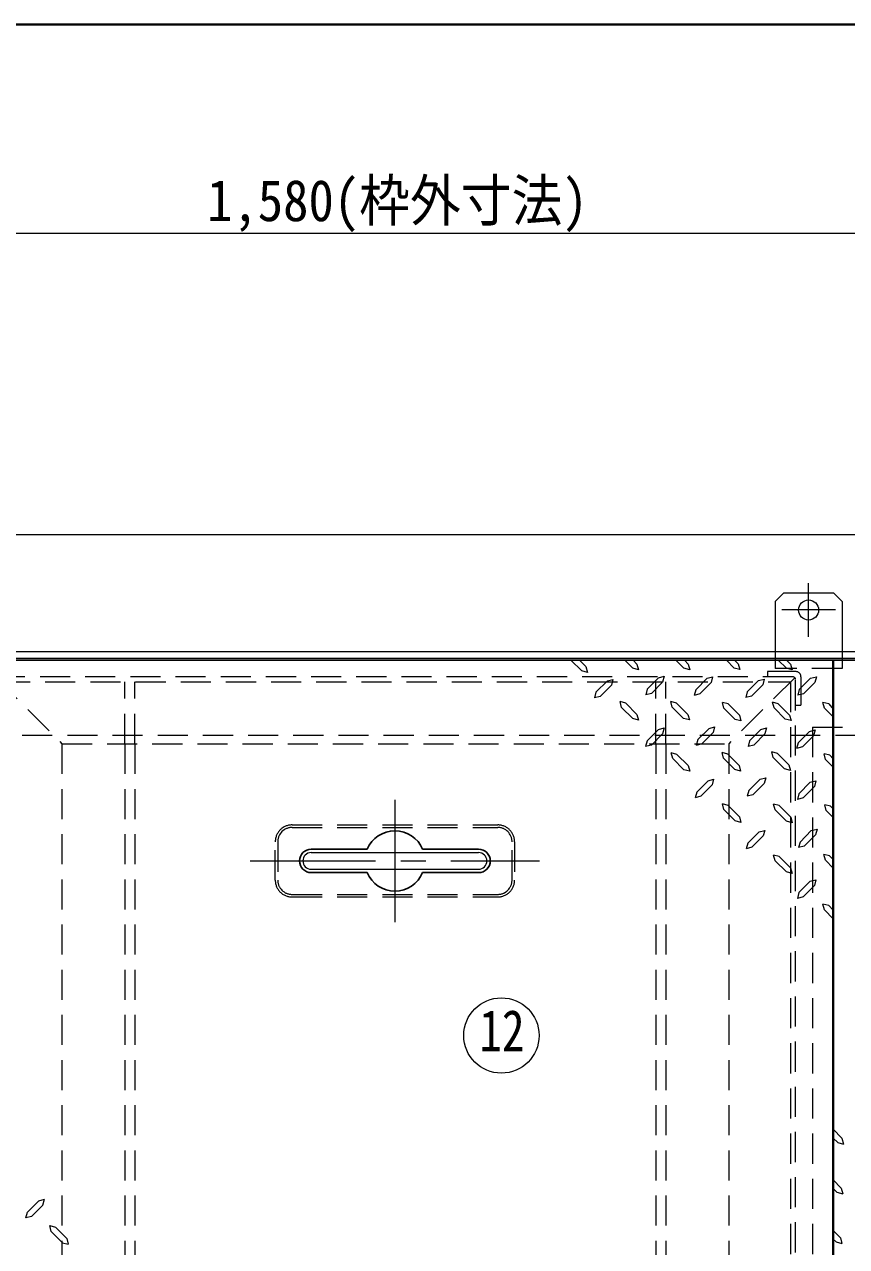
# Model space of a CAD drawing. Units: millimetres at full size, sheet at 1:15; details may follow other scales. Extents: x -3171 to 2904, y -2098 to 2117.
# Drawn here: x -1930 to -1439, y 1387 to 2117 of the extents above; entities that cross this region are included whole.
import ezdxf
from ezdxf.enums import TextEntityAlignment as Align

# ---------------------------------------------------------------- set-up
doc = ezdxf.new("R2010")
doc.units = ezdxf.units.MM
doc.header["$LTSCALE"] = 15
doc.linetypes.add('CHAIN1', pattern=[8, 5, -1, 1, -1])
doc.linetypes.add('DASHED1', pattern=[1.8, 1.2, -0.6])
doc.layers.add('0-6_補助線', color=4, linetype='Continuous', lineweight=9)
doc.styles.add('ＭＳ ゴシック', font='')
doc.styles.get('ＭＳ ゴシック').set_extended_font_data('MS Gothic')

msp = doc.modelspace()

# ---------------------------------------------------------------- linework, layer by layer
at = {"layer": '0-6_補助線', "color": 1, "lineweight": 40}
for p, q in [((2904.12, 2117.05), (-3170.88, 2117.05)), ((-1446.63, 1302.05), (-1446.63, 1737.05))]:
    msp.add_line(p, q, dxfattribs=at)
at = {"layer": '0-6_補助線'}
for p, q in [((-918.38, 1992.05), (-2498.38, 1992.05)), ((-898.38, 1812.05), (-2518.38, 1812.05)), ((-1446.38, 1777.05), (-1441.38, 1772.05)), ((-1481.38, 1772.05), (-1481.38, 1742.05)), ((-1441.38, 1772.05), (-1441.38, 1742.05)), ((-1603.44, 1737.05), (-1596.96, 1730.72)), ((-1571.24, 1737.05), (-1566.41, 1732.22)), ((-1540.69, 1737.05), (-1535.87, 1732.22)), ((-1510.5, 1737.05), (-1505.96, 1732.33)), ((-1505.64, 1737.05), (-1503.39, 1734.79)), ((-1479.49, 1737.05), (-1474.66, 1732.22)), ((-1474.56, 1737.05), (-1472.2, 1734.69)), ((-1588.5, 1717.86), (-1581.64, 1724.72)), ((-1581.64, 1724.72), (-1578.31, 1725.58)), ((-1578.31, 1725.58), (-1579.17, 1722.15)), ((-1557.84, 1719.68), (-1551.09, 1726.54)), ((-1555.27, 1717.22), (-1548.62, 1723.97)), ((-1551.09, 1726.54), (-1547.66, 1727.4)), ((-1547.66, 1727.4), (-1548.62, 1723.97)), ((-1528.79, 1719.36), (-1522.04, 1726.22)), ((-1522.04, 1726.22), (-1518.72, 1727.08)), ((-1518.72, 1727.08), (-1519.57, 1723.65)), ((-1498.14, 1718.07), (-1491.28, 1724.93)), ((-1466.94, 1719.47), (-1460.19, 1726.33)), ((-1588.5, 1717.86), (-1589.35, 1714.54)), ((-1585.92, 1715.39), (-1579.17, 1722.15)), ((-1557.84, 1719.68), (-1558.7, 1716.36)), ((-1555.27, 1717.22), (-1558.7, 1716.36)), ((-1528.79, 1719.36), (-1529.76, 1716.04)), ((-1526.33, 1716.89), (-1529.76, 1716.04)), ((-1526.33, 1716.89), (-1519.57, 1723.65)), ((-1498.14, 1718.07), (-1498.99, 1714.75)), ((-1495.56, 1715.61), (-1488.81, 1722.36)), ((-1466.94, 1719.47), (-1467.91, 1716.14)), ((-1464.48, 1717), (-1467.91, 1716.14)), ((-1464.48, 1717), (-1457.73, 1723.75)), ((-1585.92, 1715.39), (-1589.35, 1714.54)), ((-1570.7, 1711.43), (-1574.03, 1712.29)), ((-1573.17, 1708.86), (-1574.03, 1712.29)), ((-1570.7, 1711.43), (-1563.95, 1704.57)), ((-1540.37, 1711.43), (-1543.69, 1712.39)), ((-1542.83, 1708.96), (-1543.69, 1712.39)), ((-1540.37, 1711.43), (-1533.51, 1704.67)), ((-1511.96, 1708.32), (-1512.93, 1711.75)), ((-1509.5, 1710.89), (-1512.93, 1711.75)), ((-1509.5, 1710.89), (-1502.75, 1704.14)), ((-1495.56, 1715.61), (-1498.99, 1714.75)), ((-1479.59, 1711), (-1483.02, 1711.96)), ((-1482.06, 1708.53), (-1483.02, 1711.96)), ((-1479.59, 1711), (-1472.84, 1704.25)), ((-1451.83, 1708.32), (-1452.8, 1711.75)), ((-1449.37, 1710.89), (-1452.8, 1711.75)), ((-1449.37, 1710.89), (-1446.63, 1707.77)), ((-1573.17, 1708.86), (-1566.41, 1702.1)), ((-1542.83, 1708.96), (-1536.08, 1702.21)), ((-1511.96, 1708.32), (-1505.32, 1701.67)), ((-1482.06, 1708.53), (-1475.31, 1701.78)), ((-1451.83, 1708.32), (-1446.63, 1703.12)), ((-1557.84, 1688.81), (-1551.09, 1695.67)), ((-1517.54, 1697.28), (-1518.39, 1693.85)), ((-1496.74, 1688.81), (-1489.99, 1695.67)), ((-1460.84, 1694.38), (-1457.51, 1695.35)), ((-1457.51, 1695.35), (-1458.37, 1691.92)), ((-1557.84, 1688.81), (-1558.8, 1685.49)), ((-1555.37, 1686.35), (-1548.62, 1693.1)), ((-1527.61, 1689.56), (-1528.58, 1686.13)), ((-1525.15, 1687.1), (-1518.39, 1693.85)), ((-1496.74, 1688.81), (-1497.6, 1685.49)), ((-1494.17, 1686.35), (-1487.52, 1693.1)), ((-1467.59, 1687.63), (-1468.55, 1684.2)), ((-1467.59, 1687.63), (-1460.84, 1694.38)), ((-1465.12, 1685.17), (-1458.37, 1691.92)), ((-1555.37, 1686.35), (-1558.8, 1685.49)), ((-1542.62, 1678.31), (-1543.48, 1681.74)), ((-1540.15, 1680.77), (-1543.48, 1681.74)), ((-1540.15, 1680.77), (-1533.29, 1674.02)), ((-1525.15, 1687.1), (-1528.58, 1686.13)), ((-1512.18, 1678.41), (-1513.14, 1681.84)), ((-1509.71, 1680.88), (-1513.14, 1681.84)), ((-1509.71, 1680.88), (-1502.96, 1674.13)), ((-1494.17, 1686.35), (-1497.6, 1685.49)), ((-1482.49, 1678.84), (-1483.34, 1682.27)), ((-1480.02, 1681.31), (-1483.34, 1682.27)), ((-1480.02, 1681.31), (-1473.16, 1674.56)), ((-1465.12, 1685.17), (-1468.55, 1684.2)), ((-1451.19, 1677.66), (-1452.15, 1681.09)), ((-1448.72, 1680.24), (-1452.15, 1681.09)), ((-1448.72, 1680.24), (-1446.63, 1678.15)), ((-1542.62, 1678.31), (-1535.87, 1671.55)), ((-1512.18, 1678.41), (-1505.43, 1671.66)), ((-1482.49, 1678.84), (-1475.73, 1672.09)), ((-1451.19, 1677.66), (-1446.63, 1673.11)), ((-1521.5, 1665.02), (-1518.18, 1665.98)), ((-1518.18, 1665.98), (-1519.04, 1662.55)), ((-1497.17, 1659.12), (-1490.42, 1665.87)), ((-1490.42, 1665.87), (-1486.99, 1666.73)), ((-1486.99, 1666.73), (-1487.95, 1663.41)), ((-1528.26, 1658.26), (-1529.22, 1654.83)), ((-1528.26, 1658.26), (-1521.5, 1665.02)), ((-1525.79, 1655.8), (-1519.04, 1662.55)), ((-1497.17, 1659.12), (-1498.14, 1655.69)), ((-1494.71, 1656.65), (-1487.95, 1663.41)), ((-1467.16, 1657.19), (-1460.41, 1664.05)), ((-1464.59, 1654.73), (-1457.94, 1661.48)), ((-1525.79, 1655.8), (-1529.22, 1654.83)), ((-1509.5, 1650.22), (-1512.93, 1651.19)), ((-1511.96, 1647.76), (-1512.93, 1651.19)), ((-1494.71, 1656.65), (-1498.14, 1655.69)), ((-1481.42, 1647.54), (-1482.27, 1650.97)), ((-1478.95, 1650.12), (-1482.27, 1650.97)), ((-1467.16, 1657.19), (-1468.02, 1653.87)), ((-1464.59, 1654.73), (-1468.02, 1653.87)), ((-1511.96, 1647.76), (-1505.32, 1641.01)), ((-1509.5, 1650.22), (-1502.75, 1643.47)), ((-1481.42, 1647.54), (-1474.66, 1640.79)), ((-1478.95, 1650.12), (-1472.09, 1643.26)), ((-1448.29, 1649.79), (-1451.72, 1650.65)), ((-1450.87, 1647.22), (-1451.72, 1650.65)), ((-1450.87, 1647.22), (-1446.63, 1642.99)), ((-1448.29, 1649.79), (-1446.63, 1648.13)), ((-1497.71, 1627.71), (-1490.95, 1634.47)), ((-1495.24, 1625.25), (-1488.49, 1632)), ((-1490.95, 1634.47), (-1487.52, 1635.32)), ((-1487.52, 1635.32), (-1488.49, 1632)), ((-1466.52, 1628.36), (-1459.76, 1635.22)), ((-1463.94, 1625.89), (-1457.3, 1632.64)), ((-1459.76, 1635.22), (-1456.33, 1636.07)), ((-1456.33, 1636.07), (-1457.3, 1632.64)), ((-1497.71, 1627.71), (-1498.67, 1624.28)), ((-1495.24, 1625.25), (-1498.67, 1624.28)), ((-1466.52, 1628.36), (-1467.37, 1625.03)), ((-1463.94, 1625.89), (-1467.37, 1625.03)), ((-1481.42, 1617.1), (-1482.38, 1620.53)), ((-1478.95, 1619.68), (-1482.38, 1620.53)), ((-1481.42, 1617.1), (-1474.66, 1610.46)), ((-1478.95, 1619.68), (-1472.2, 1612.92)), ((-1448.83, 1620.1), (-1452.26, 1620.96)), ((-1451.3, 1617.53), (-1452.26, 1620.96)), ((-1451.3, 1617.53), (-1446.63, 1612.68)), ((-1448.83, 1620.1), (-1446.63, 1617.91)), ((-1467.16, 1598.13), (-1460.41, 1604.88)), ((-1464.59, 1595.67), (-1457.94, 1602.42)), ((-1467.16, 1598.13), (-1468.02, 1594.7)), ((-1464.59, 1595.67), (-1468.02, 1594.7)), ((-1449.37, 1590.41), (-1452.8, 1591.27)), ((-1451.83, 1587.84), (-1452.8, 1591.27)), ((-1451.83, 1587.84), (-1446.63, 1582.43)), ((-1449.37, 1590.41), (-1446.63, 1587.68)), ((-1441.43, 1451.25), (-1446.63, 1456.66)), ((-1443.9, 1448.68), (-1446.63, 1451.41)), ((-1443.9, 1448.68), (-1440.47, 1447.82)), ((-1441.43, 1451.25), (-1440.47, 1447.82)), ((-1441.97, 1421.56), (-1446.63, 1426.41)), ((-1444.44, 1418.99), (-1446.63, 1421.18)), ((-1444.44, 1418.99), (-1441.01, 1418.13)), ((-1441.97, 1421.56), (-1441.01, 1418.13)), ((-1921.52, 1413.84), (-1928.28, 1407.09)), ((-1919.06, 1411.38), (-1925.81, 1404.62)), ((-1921.52, 1413.84), (-1918.09, 1414.81)), ((-1919.06, 1411.38), (-1918.09, 1414.81)), ((-1929.24, 1403.77), (-1928.28, 1407.09)), ((-1925.81, 1404.62), (-1929.24, 1403.77)), ((-1907.27, 1388.87), (-1914.02, 1395.62)), ((-1904.8, 1391.33), (-1911.45, 1398.09)), ((-1442.4, 1391.87), (-1446.63, 1396.1)), ((-1907.27, 1388.87), (-1903.84, 1387.9)), ((-1904.8, 1391.33), (-1903.84, 1387.9)), ((-1444.97, 1389.3), (-1446.63, 1390.96)), ((-1444.97, 1389.3), (-1441.54, 1388.44)), ((-1442.4, 1391.87), (-1441.54, 1388.44))]:
    msp.add_line(p, q, dxfattribs=at)
at = {"layer": '0-6_補助線', "linetype": 'CHAIN1'}
for p, q in [((-1461.38, 1751.05), (-1461.38, 1783.05)), ((-1445.38, 1767.05), (-1477.38, 1767.05)), ((-1708.63, 1653.55), (-1708.63, 1580.55)), ((-1795.13, 1617.05), (-1622.13, 1617.05))]:
    msp.add_line(p, q, dxfattribs=at)
at = {"layer": '0-6_補助線', "color": 7, "lineweight": 18}
for p, q in [((-918.38, 1742.05), (-2498.38, 1742.05)), ((-922.38, 1738.05), (-2494.38, 1738.05)), ((-1758.63, 1622.05), (-1658.63, 1622.05)), ((-1758.63, 1612.05), (-1658.63, 1612.05))]:
    msp.add_line(p, q, dxfattribs=at)
at = {"layer": '0-6_補助線', "linetype": 'DASHED1'}
for p, q in [((-1481.38, 1742.05), (-1481.38, 1732.05)), ((-1441.38, 1742.05), (-1441.38, 1732.05)), ((-1441.38, 1732.05), (-1481.38, 1732.05)), ((-1944.63, 1724.05), (-1472.13, 1724.05)), ((-1870.13, 1687.05), (-1870.13, 1724.05)), ((-1864.13, 1687.05), (-1864.13, 1724.05)), ((-1552.63, 1687.05), (-1552.63, 1724.05)), ((-1546.63, 1687.05), (-1546.63, 1724.05)), ((-1485.93, 1730.25), (-1485.93, 1727.05)), ((-1469.13, 1730.25), (-1485.93, 1730.25)), ((-1472.13, 1724.05), (-1472.13, 1302.05)), ((-1465.93, 1727.05), (-1465.93, 1710.25)), ((-1469.13, 1710.25), (-1465.93, 1710.25)), ((-968.38, 1692.05), (-2448.38, 1692.05))]:
    msp.add_line(p, q, dxfattribs=at)
at = {"layer": '0-6_補助線', "color": 5, "lineweight": 25}
for p, q in [((-923.13, 1737.05), (-2493.63, 1737.05)), ((-1758.63, 1624.05), (-1725.22, 1624.05)), ((-1692.05, 1624.05), (-1658.63, 1624.05)), ((-1758.63, 1610.05), (-1725.22, 1610.05)), ((-1692.05, 1610.05), (-1658.63, 1610.05))]:
    msp.add_line(p, q, dxfattribs=at)
at = {"layer": '0-6_補助線', "color": 7, "linetype": 'DASHED1', "lineweight": 18}
for p, q in [((-1947.16, 1726.58), (-1907.63, 1687.05)), ((-1470.73, 1727.05), (-1946.03, 1727.05)), ((-1469.6, 1726.58), (-1509.13, 1687.05)), ((-1469.13, 1302.05), (-1469.13, 1725.45)), ((-1459.13, 1697.05), (-1434.13, 1697.05)), ((-1459.13, 1697.05), (-1459.13, 1302.05)), ((-1907.63, 1687.05), (-1509.13, 1687.05)), ((-1907.63, 1687.05), (-1907.63, 1302.05)), ((-1870.13, 1687.05), (-1870.13, 1302.05)), ((-1864.13, 1687.05), (-1864.13, 1302.05)), ((-1552.63, 1687.05), (-1552.63, 1302.05)), ((-1546.63, 1687.05), (-1546.63, 1302.05)), ((-1509.13, 1687.05), (-1509.13, 1302.05)), ((-1770.13, 1638.55), (-1647.13, 1638.55)), ((-1770.13, 1637.05), (-1647.13, 1637.05)), ((-1780.13, 1605.55), (-1780.13, 1628.55)), ((-1778.63, 1628.55), (-1778.63, 1605.55)), ((-1638.63, 1605.55), (-1638.63, 1628.55)), ((-1637.13, 1628.55), (-1637.13, 1605.55)), ((-1770.13, 1597.05), (-1647.13, 1597.05)), ((-1770.13, 1595.55), (-1647.13, 1595.55))]:
    msp.add_line(p, q, dxfattribs=at)
at = {"layer": '0-6_補助線'}
for points in [[(-1446.38, 1777.05), (-1476.38, 1777.05), (-1481.38, 1772.05)], [(-1598.36, 1737.05), (-1594.5, 1733.19), (-1593.53, 1729.76), (-1596.96, 1730.72)], [(-1566.31, 1737.05), (-1563.95, 1734.69), (-1562.98, 1731.36), (-1566.41, 1732.22)], [(-1535.65, 1737.05), (-1533.29, 1734.69), (-1532.44, 1731.26), (-1535.87, 1732.22)], [(-1503.39, 1734.79), (-1502.53, 1731.47), (-1505.96, 1732.33)], [(-1472.2, 1734.69), (-1471.23, 1731.26), (-1474.66, 1732.22)], [(-1491.28, 1724.93), (-1487.95, 1725.79), (-1488.81, 1722.36)], [(-1460.19, 1726.33), (-1456.76, 1727.18), (-1457.73, 1723.75)], [(-1563.95, 1704.57), (-1562.98, 1701.24), (-1566.41, 1702.1)], [(-1533.51, 1704.67), (-1532.65, 1701.35), (-1536.08, 1702.21)], [(-1502.75, 1704.14), (-1501.89, 1700.71), (-1505.32, 1701.67)], [(-1472.84, 1704.25), (-1471.88, 1700.92), (-1475.31, 1701.78)], [(-1551.09, 1695.67), (-1547.76, 1696.53), (-1548.62, 1693.1)], [(-1527.61, 1689.56), (-1520.86, 1696.31), (-1517.54, 1697.28)], [(-1489.99, 1695.67), (-1486.56, 1696.53), (-1487.52, 1693.1)], [(-1533.29, 1674.02), (-1532.44, 1670.7), (-1535.87, 1671.55)], [(-1502.96, 1674.13), (-1502, 1670.7), (-1505.43, 1671.66)], [(-1473.16, 1674.56), (-1472.3, 1671.13), (-1475.73, 1672.09)], [(-1460.41, 1664.05), (-1456.98, 1664.91), (-1457.94, 1661.48)], [(-1502.75, 1643.47), (-1501.89, 1640.04), (-1505.32, 1641.01)], [(-1472.09, 1643.26), (-1471.23, 1639.93), (-1474.66, 1640.79)], [(-1472.2, 1612.92), (-1471.23, 1609.49), (-1474.66, 1610.46)], [(-1460.41, 1604.88), (-1456.98, 1605.85), (-1457.94, 1602.42)], [(-1914.02, 1395.62), (-1914.88, 1399.05), (-1911.45, 1398.09)]]:
    msp.add_lwpolyline(points, dxfattribs=at)
msp.add_circle((-1461.38, 1767.05), 6, dxfattribs=at)
at = {"layer": '0-6_補助線', "color": 7, "lineweight": 18}
msp.add_circle((-1644.97, 1512.72), 22.5, dxfattribs=at)
at = {"layer": '0-6_補助線', "color": 7, "linetype": 'DASHED1', "lineweight": 18}
for centre, radius, start, end in [((-1470.73, 1725.45), 1.6, 0, 90), ((-1770.13, 1628.55), 10, 90, 180), ((-1770.13, 1628.55), 8.5, 90, 180), ((-1647.13, 1628.55), 10, 0, 90), ((-1647.13, 1628.55), 8.5, 0, 90), ((-1770.13, 1605.55), 10, 180, 270), ((-1770.13, 1605.55), 8.5, 180, 270), ((-1647.13, 1605.55), 8.5, 270, 0), ((-1647.13, 1605.55), 10, 270, 0)]:
    msp.add_arc(centre, radius, start, end, dxfattribs=at)
at = {"layer": '0-6_補助線', "linetype": 'DASHED1'}
msp.add_arc((-1469.13, 1727.05), 3.2, 0, 90, dxfattribs=at)
at = {"layer": '0-6_補助線', "color": 5, "lineweight": 25}
for centre, radius, start, end in [((-1708.63, 1617.05), 18, 22.88538, 157.11462), ((-1758.63, 1617.05), 7, 90, 270), ((-1658.63, 1617.05), 7, 270, 90), ((-1708.63, 1617.05), 18, 202.88538, 337.11462)]:
    msp.add_arc(centre, radius, start, end, dxfattribs=at)
at = {"layer": '0-6_補助線', "color": 7, "lineweight": 18}
for centre, start, end in [((-1758.63, 1617.05), 90, 270), ((-1658.63, 1617.05), 270, 90)]:
    msp.add_arc(centre, 5, start, end, dxfattribs=at)

# ---------------------------------------------------------------- texts
at = {"layer": '0-6_補助線', "color": 7, "style": 'ＭＳ ゴシック'}
for s, width, p in [('1,580(枠外寸法)', 0.9, (-1820.88, 1992.05)), ('12', 0.8, (-1658.1, 1495.85))]:
    msp.add_text(s, height=24.74, dxfattribs=dict(at, width=width)).set_placement(p, align=Align.BOTTOM_LEFT)

doc.saveas('drawing.dxf')
